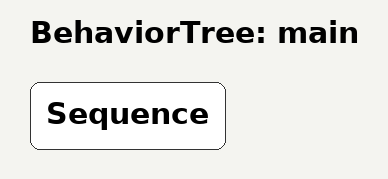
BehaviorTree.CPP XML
<?xml version="1.0" encoding="UTF-8"?>
<root BTCPP_format="4">
  <include path="missing.xml"/>
  <BehaviorTree ID="main">
    <Sequence/>
  </BehaviorTree>
</root>
